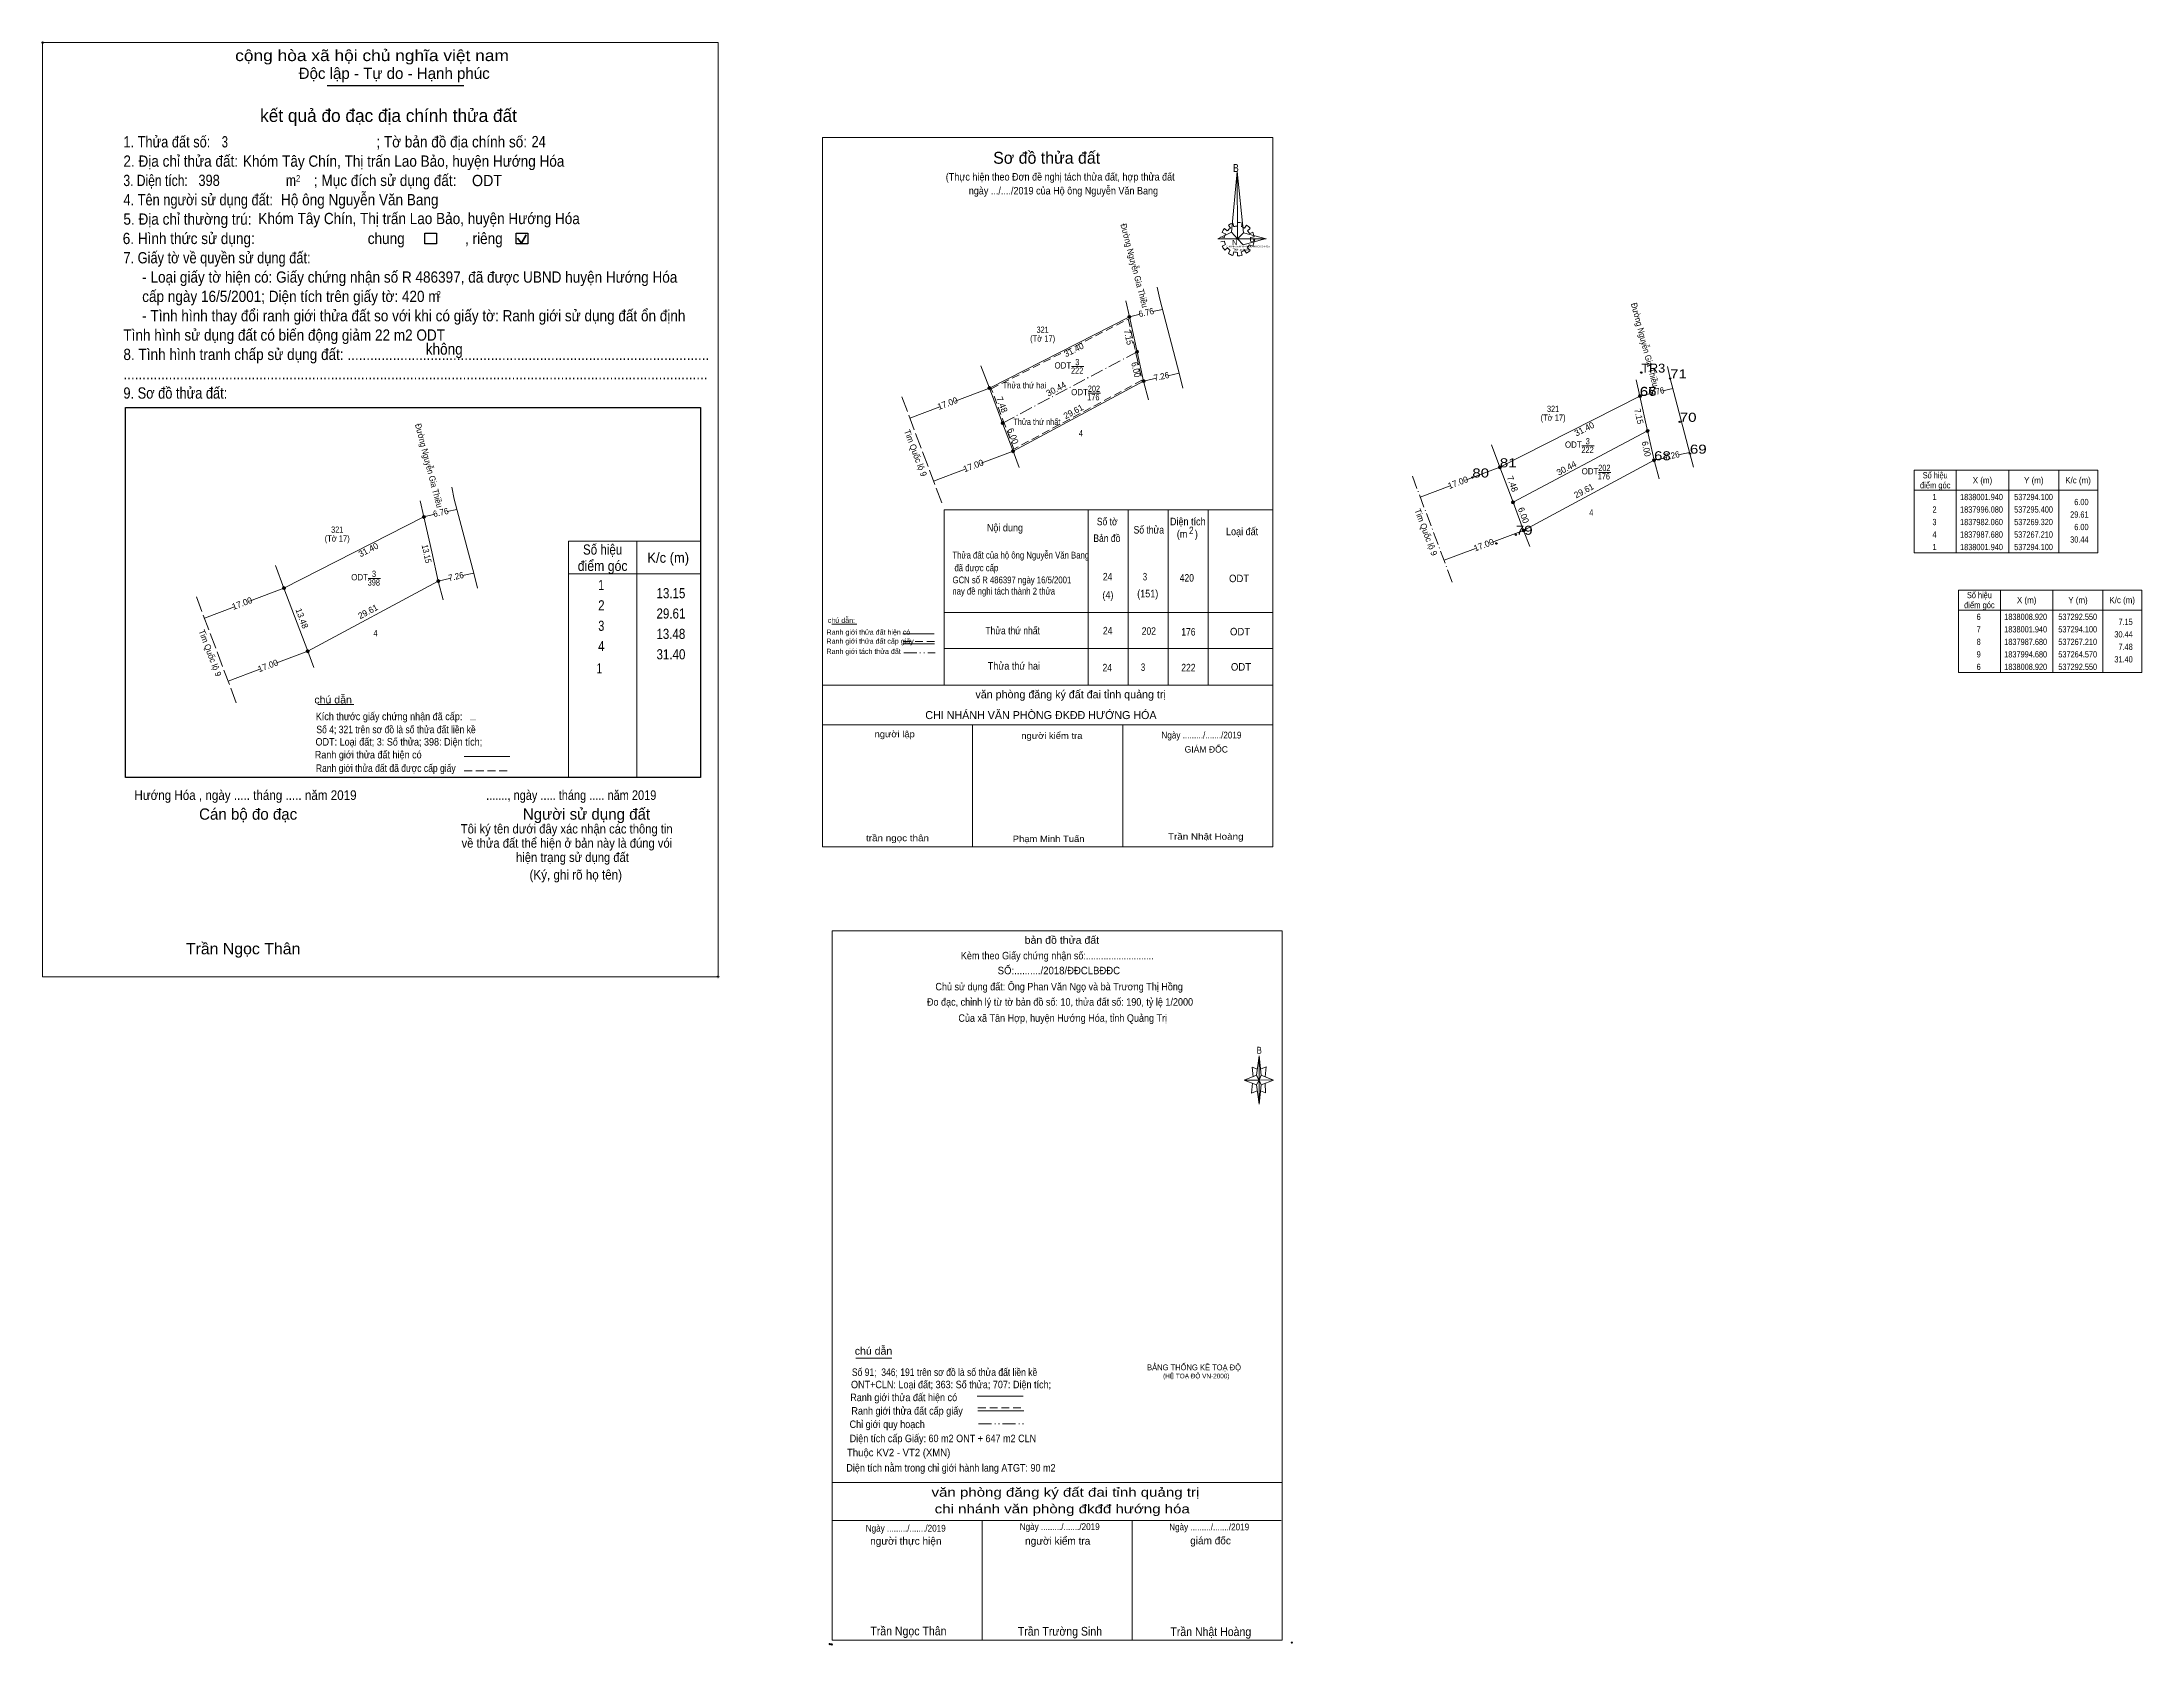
# Model space of a CAD drawing. Header units: metres. Extents: x 536973 to 537393, y 1837759 to 1838080.
import ezdxf
from ezdxf.enums import TextEntityAlignment as Align

# ---------------------------------------------------------------- set-up
doc = ezdxf.new("R2010")
doc.units = ezdxf.units.M
doc.header["$LTSCALE"] = 0.52
doc.header["$PDMODE"] = 32
doc.header["$PDSIZE"] = 0.26
for name, pattern in [('DASH_DOUBLE_DOT', [9.2, 5, -1.2, 0.3, -1.2, 0.3, -1.2]), ('DOT_DASHED', [7.7, 5, -1.2, 0.3, -1.2]), ('LONG_DASHED', [7.5, 6, -1.5]), ('MEDIUM_DASHED', [4.5, 3, -1.5])]:
    doc.linetypes.add(name, pattern=pattern)
for name, color, linetype, lineweight in [('1', 7, 'Continuous', 13), ('17', 7, 'Continuous', 13), ('2', 7, 'Continuous', 25), ('31', 7, 'Continuous', 13), ('36', 7, 'Continuous', 13), ('5', 7, 'Continuous', 13), ('6', 7, 'Continuous', 13), ('63', 7, 'Continuous', 13)]:
    doc.layers.add(name, color=color, linetype=linetype, lineweight=lineweight)
doc.layers.add('32', color=7, linetype='Continuous')
doc.layers.add('7', color=7, linetype='Continuous')

msp = doc.modelspace()

# ---------------------------------------------------------------- hatches: boundary and pattern name
at = {"layer": '63'}
for points in [[(537190.82, 1838024.75, 1), (537190.22, 1838024.75, 1)], [(537192.37, 1838017.77, 1), (537191.77, 1838017.77, 1)], [(537193.67, 1838011.91, 1), (537193.07, 1838011.91, 1)], [(537162.84, 1838010.51, 1), (537162.24, 1838010.51, 1)], [(537292.85, 1838008.92, 1), (537292.25, 1838008.92, 1)], [(537165.48, 1838003.51, 1), (537164.88, 1838003.51, 1)], [(537294.4, 1838001.94, 1), (537293.8, 1838001.94, 1)], [(537167.59, 1837997.89, 1), (537166.99, 1837997.89, 1)], [(537295.7, 1837996.08, 1), (537295.1, 1837996.08, 1)], [(537264.87, 1837994.68, 1), (537264.27, 1837994.68, 1)], [(537267.51, 1837987.68, 1), (537266.91, 1837987.68, 1)], [(537049.82, 1837984.77, 1), (537049.22, 1837984.77, 1)], [(537269.62, 1837982.06, 1), (537269.02, 1837982.06, 1)], [(537021.84, 1837970.53, 1), (537021.24, 1837970.53, 1)], [(537052.67, 1837971.93, 1), (537052.07, 1837971.93, 1)], [(537026.59, 1837957.91, 1), (537025.99, 1837957.91, 1)]]:
    msp.add_hatch(color=256, dxfattribs=at).paths.add_polyline_path(points)

# ---------------------------------------------------------------- linework, layer by layer
at = {"layer": '1'}
for p, q in [((537209.72, 1838041.34), (537209.06, 1838041.62)), ((537209.54, 1838042.44), (537210.09, 1838041.96)), ((537210.7, 1838042.48), (537210.3, 1838043.07)), ((537211.2, 1838043.48), (537211.37, 1838042.78)), ((537212.12, 1838042.89), (537212.14, 1838043.62)), ((537213.08, 1838043.48), (537212.9, 1838042.76)), ((537213.56, 1838042.48), (537213.95, 1838043.07)), ((537214.67, 1838042.44), (537214.12, 1838041.98)), ((537214.51, 1838041.37), (537215.17, 1838041.69)), ((537208.78, 1838040.73), (537209.5, 1838040.62)), ((537209.5, 1838039.89), (537208.78, 1838039.77)), ((537209.06, 1838038.89), (537209.72, 1838039.2)), ((537210.15, 1838038.52), (537209.58, 1838038.07)), ((537210.3, 1838037.45), (537210.68, 1838038.09)), ((537211.42, 1838037.75), (537211.2, 1838037.04)), ((537211.77, 1838040.3), (537212.46, 1838040.3)), ((537212.12, 1838036.93), (537212.12, 1838037.63)), ((537212.84, 1838037.75), (537213.05, 1838037.06)), ((537213.95, 1838037.45), (537213.56, 1838038.07)), ((537214.08, 1838038.52), (537214.67, 1838038.09)), ((537215.19, 1838038.86), (537214.47, 1838039.14)), ((537215.47, 1838040.73), (537214.73, 1838040.62)), ((537214.73, 1838039.89), (537215.47, 1838039.77)), ((537153.53, 1837986.19), (537219.19, 1837986.19)), ((537153.53, 1837986.19), (537153.53, 1837951.14)), ((537182.27, 1837986.19), (537182.27, 1837951.14)), ((537190.27, 1837986.19), (537190.27, 1837951.14)), ((537198.27, 1837986.19), (537198.27, 1837951.14)), ((537206.27, 1837986.19), (537206.27, 1837951.14)), ((537153.53, 1837965.62), (537219.19, 1837965.62)), ((537153.53, 1837958.48), (537219.24, 1837958.48)), ((537129.19, 1837951.14), (537219.19, 1837951.14)), ((537129.19, 1837950.37), (537129.19, 1837918.78)), ((537153.53, 1837951.14), (537219.19, 1837951.14)), ((537129.19, 1837943.2), (537219.19, 1837943.2)), ((537159.19, 1837943.2), (537159.19, 1837918.78)), ((537189.19, 1837943.2), (537189.19, 1837918.78))]:
    msp.add_line(p, q, dxfattribs=at)
for points in [[(537129.19, 1837918.78), (537129.19, 1838060.58), (537219.19, 1838060.58), (537219.19, 1837918.78)], [(537129.19, 1837918.78), (537129.19, 1838060.58), (537219.19, 1838060.58), (537219.19, 1837918.78)], [(537212.07, 1838053.82), (537212.12, 1838040.32), (537210.94, 1838041.66)], [(537212.07, 1838053.82), (537212.12, 1838040.32), (537213.36, 1838041.57)], [(537208.19, 1838040.32), (537210.94, 1838041.66), (537212.12, 1838040.32)], [(537217.87, 1838040.37), (537212.12, 1838040.32), (537213.36, 1838041.57)], [(537217.83, 1838040.39), (537213.25, 1838039.16), (537212.12, 1838040.32)], [(537292.55, 1838008.92), (537294.1, 1838001.94), (537267.21, 1837987.68), (537264.57, 1837994.68)], [(537294.1, 1838001.94), (537295.4, 1837996.08), (537269.32, 1837982.06), (537267.21, 1837987.68)]]:
    msp.add_lwpolyline(points, close=True, dxfattribs=at)
at = {"layer": '1', "linetype": 'MEDIUM_DASHED'}
for points in [[(537165.67, 1838003.05), (537162.92, 1838010.36), (537190.31, 1838024.31), (537192, 1838016.68)], [(537192, 1838016.68), (537193.03, 1838012.07), (537167.45, 1837998.32), (537165.67, 1838003.05)]]:
    msp.add_lwpolyline(points, dxfattribs=at)
at = {"layer": '1'}
for centre, major_axis, start_param, end_param in [((537212.1264, 1838040.2726), (3.3649, 0), 2.43958176, 2.72400246), ((537212.1264, 1838040.2726), (2.6372, 0), 2.13373541, 2.44496261), ((537212.1264, 1838040.2726), (3.3649, 0), 1.84955988, 2.13900916), ((537212.1264, 1838040.2726), (2.6372, 0), 1.56985589, 1.85611068), ((537212.1264, 1838040.2726), (3.3649, 0), 1.27924208, 1.56332225), ((537212.1264, 1838040.2726), (2.6372, 0), 1.00270906, 1.2755622), ((537212.1264, 1838040.2726), (3.3649, 0), 0.71056237, 0.99687234), ((537212.1264, 1838040.2726), (2.6372, 0), 0.42678376, 0.70646463), ((537212.1264, 1838040.2726), (3.3649, 0), 0.1390515, 0.43393316), ((537212.1264, 1838040.2726), (3.3649, 0), 3.56988637, 3.85691866), ((537212.1264, 1838040.2726), (2.6372, 0), 2.72368549, 3.01515824), ((537212.1264, 1838040.2726), (2.6372, 0), 3.28229955, 3.56105054), ((537212.1264, 1838040.2726), (2.6372, 0), 3.86077574, 4.13258255), ((537212.1071, 1838040.2526), (3.3649, 0), 4.1470906, 4.43659307), ((537212.1264, 1838040.2726), (2.6372, 0), 4.43854677, 4.71314001), ((537212.1264, 1838040.2726), (2.6372, 0), 4.99087134, 5.28933161), ((537212.1264, 1838040.2726), (3.3649, 0), 5.28561416, 5.56798705), ((537212.1264, 1838040.2726), (2.6372, 0), 5.56137327, 5.83951437), ((537212.1264, 1838040.2726), (2.6372, 0), 6.13558388, 6.41618463), ((537212.1264, 1838040.2726), (3.3649, 0), 5.85230288, 6.13839648), ((537212.1264, 1838040.2726), (3.3649, 0), 4.71301008, 4.99761054)]:
    msp.add_ellipse(centre, major_axis=major_axis, ratio=0.995001, start_param=start_param, end_param=end_param, dxfattribs=at)
msp.add_point((537215.47, 1838040.05), dxfattribs=at)
at = {"layer": '17'}
for p, q in [((537131.04, 1837963.32), (537136.02, 1837963.32)), ((537028.28, 1837947.24), (537035.52, 1837947.24)), ((537135.83, 1837816.6), (537143.07, 1837816.6))]:
    msp.add_line(p, q, dxfattribs=at)
at = {"layer": '2'}
for p, q in [((537030.17, 1838071.01), (537057.47, 1838071.01)), ((536989.86, 1838006.62), (537104.8, 1838006.62)), ((537104.8, 1838006.62), (537104.8, 1837932.63))]:
    msp.add_line(p, q, dxfattribs=at)
at = {"layer": '2', "lineweight": 35}
for p, q in [((537068.25, 1838040.49), (537069.02, 1838039.49)), ((537069.02, 1838039.49), (537069.95, 1838041.16))]:
    msp.add_line(p, q, dxfattribs=at)
at = {"layer": '2', "lineweight": 13}
msp.add_lwpolyline([(536973.31, 1838079.57), (537108.32, 1838079.57), (537108.32, 1837892.84), (536973.31, 1837892.84)], close=True, dxfattribs=at)
at = {"layer": '2'}
for points in [[(537049.71, 1838041.49), (537052.03, 1838041.49), (537052.03, 1838039.32), (537049.71, 1838039.32)], [(537067.95, 1838041.49), (537070.27, 1838041.49), (537070.27, 1838039.32), (537067.95, 1838039.32)]]:
    msp.add_lwpolyline(points, close=True, dxfattribs=at)
msp.add_lwpolyline([(537104.8, 1837932.63), (536989.86, 1837932.63), (536989.86, 1838006.62)], dxfattribs=at)
for p in [(536973.31, 1838079.57), (537108.31, 1837892.84)]:
    msp.add_point(p, dxfattribs=at)
at = {"layer": '31', "linetype": 'DOT_DASHED'}
msp.add_line((537165.18, 1838003.51), (537192.07, 1838017.77), dxfattribs=at)
at = {"layer": '31'}
msp.add_line((537267.21, 1837987.68), (537294.1, 1838001.94), dxfattribs=at)
at = {"layer": '32'}
for p in [(537292.84, 1838013.6), (537298.61, 1838012.45), (537292.54, 1838008.96), (537292.55, 1838008.92), (537300.53, 1838003.77), (537295.4, 1837996.08), (537302.56, 1837997.4), (537259.07, 1837992.64), (537264.57, 1837994.68), (537263.88, 1837979.47), (537267.77, 1837981.19)]:
    msp.add_point(p, dxfattribs=at)
at = {"layer": '36'}
for p, q in [((537196.07, 1838030.68), (537196.58, 1838028.28)), ((537190.52, 1838024.75), (537162.54, 1838010.51)), ((537189.79, 1838027.96), (537190.52, 1838024.75)), ((537196.58, 1838028.28), (537200.53, 1838013.23)), ((537200.53, 1838013.23), (537201.23, 1838010.51)), ((537291.82, 1838012.13), (537292.55, 1838008.92)), ((537298.1, 1838014.85), (537298.61, 1838012.45)), ((537298.61, 1838012.45), (537302.56, 1837997.4)), ((537167.29, 1837997.89), (537193.37, 1838011.91)), ((537193.37, 1838011.91), (537194.35, 1838008.19)), ((537292.55, 1838008.92), (537264.57, 1837994.68)), ((537165.18, 1838003.51), (537167.29, 1837997.89)), ((537167.29, 1837997.89), (537168.51, 1837994.64)), ((537269.32, 1837982.06), (537295.4, 1837996.08)), ((537295.4, 1837996.08), (537296.38, 1837992.36)), ((537302.56, 1837997.4), (537303.26, 1837994.68)), ((537048.79, 1837987.98), (537049.52, 1837984.77)), ((537055.07, 1837990.7), (537055.58, 1837988.3)), ((537055.58, 1837988.3), (537059.53, 1837973.25)), ((537267.21, 1837987.68), (537269.32, 1837982.06)), ((537049.52, 1837984.77), (537021.54, 1837970.53)), ((537269.32, 1837982.06), (537270.54, 1837978.81)), ((537026.29, 1837957.91), (537052.37, 1837971.93)), ((537052.37, 1837971.93), (537053.35, 1837968.21)), ((537059.53, 1837973.25), (537060.23, 1837970.53)), ((537024.18, 1837963.53), (537026.29, 1837957.91)), ((537026.29, 1837957.91), (537027.51, 1837954.66))]:
    msp.add_line(p, q, dxfattribs=at)
at = {"layer": '36', "linetype": 'LONG_DASHED'}
for p, q in [((537145.05, 1838008.73), (537153.05, 1837987.48)), ((537004.05, 1837968.75), (537012.05, 1837947.5))]:
    msp.add_line(p, q, dxfattribs=at)
at = {"layer": '36', "linetype": 'DOT_DASHED'}
msp.add_line((537247.08, 1837992.9), (537255.08, 1837971.65), dxfattribs=at)
at = {"layer": '36'}
for points in [[(537190.52, 1838024.75), (537192.07, 1838017.77), (537193.37, 1838011.91)], [(537160.85, 1838014.99), (537162.54, 1838010.51), (537165.18, 1838003.51)], [(537292.55, 1838008.92), (537294.1, 1838001.94), (537295.4, 1837996.08)], [(537262.88, 1837999.16), (537264.57, 1837994.68), (537267.21, 1837987.68)], [(537049.52, 1837984.77), (537051.07, 1837977.79), (537052.37, 1837971.93)], [(537019.85, 1837975.01), (537021.54, 1837970.53), (537024.18, 1837963.53)]]:
    msp.add_lwpolyline(points, dxfattribs=at)
at = {"layer": '5'}
for p, q in [((537215.96, 1837873.14), (537216.46, 1837877.04)), ((537215.96, 1837871.24), (537213.46, 1837872.14)), ((537216.86, 1837871.24), (537216.46, 1837867.34)), ((537217.76, 1837869.64), (537216.76, 1837870.04)), ((537216.86, 1837873.14), (537219.36, 1837872.14)), ((537217.66, 1837871.54), (537217.76, 1837869.64)), ((537131.09, 1837791.7), (537221.09, 1837791.7)), ((537131.09, 1837784.1), (537220.89, 1837784.1)), ((537131.09, 1837784.1), (537220.89, 1837784.1)), ((537131.09, 1837784.1), (537220.89, 1837784.1)), ((537161.09, 1837760.2), (537161.09, 1837784.1)), ((537191.09, 1837760.2), (537191.09, 1837784.1))]:
    msp.add_line(p, q, dxfattribs=at)
for points in [[(537129.2, 1838060.58), (537219.2, 1838060.58), (537219.2, 1837918.78), (537129.2, 1837918.78)], [(537131.09, 1837902), (537221.09, 1837902), (537221.09, 1837760.2), (537131.09, 1837760.2)], [(537216.46, 1837877.04), (537216.86, 1837873.14), (537216.46, 1837872.14)], [(537216.46, 1837872.14), (537213.46, 1837872.14), (537215.96, 1837873.14), (537216.86, 1837871.24), (537219.36, 1837872.14), (537216.46, 1837872.24)], [(537216.46, 1837872.14), (537216.46, 1837867.34), (537215.96, 1837871.24)]]:
    msp.add_lwpolyline(points, close=True, dxfattribs=at)
for points in [[(537216.16, 1837874.34), (537215.06, 1837874.74), (537215.26, 1837872.84)], [(537216.76, 1837874.34), (537217.86, 1837874.84), (537217.66, 1837872.84)], [(537216.46, 1837872.14), (537215.96, 1837873.14), (537213.46, 1837872.14)], [(537215.16, 1837871.54), (537214.96, 1837869.54), (537216.06, 1837870.04)], [(537216.46, 1837872.14), (537216.86, 1837871.24), (537219.36, 1837872.14)], [(537221.09, 1837760.2), (537131.09, 1837760.2), (537131.09, 1837784.1)]]:
    msp.add_lwpolyline(points, dxfattribs=at)
for p in [(537130.62, 1837759.42), (537131.02, 1837759.36)]:
    msp.add_point(p, dxfattribs=at)
at = {"layer": '6'}
for p, q in [((537145.24, 1837961.4), (537151.5, 1837961.4)), ((537145.34, 1837959.4), (537151.6, 1837959.4)), ((537057.58, 1837936.84), (537066.72, 1837936.84)), ((537160.12, 1837808.98), (537169.26, 1837808.98)), ((537160.26, 1837806.04), (537169.4, 1837806.04))]:
    msp.add_line(p, q, dxfattribs=at)
at = {"layer": '6', "linetype": 'MEDIUM_DASHED'}
for p, q in [((537145.34, 1837959.82), (537151.64, 1837959.82)), ((537057.57, 1837934.02), (537066.77, 1837934.02)), ((537160.26, 1837806.66), (537169.46, 1837806.66))]:
    msp.add_line(p, q, dxfattribs=at)
at = {"layer": '6'}
msp.add_point((537222.99, 1837759.7), dxfattribs=at)
at = {"layer": '63'}
for p, q in [((537192.44, 1838025.19), (537190.52, 1838024.75)), ((537197.11, 1838026.25), (537195.13, 1838025.8)), ((537178.95, 1838014.81), (537181.4, 1838014.81)), ((537195.92, 1838012.47), (537193.37, 1838011.91)), ((537200.46, 1838013.48), (537198.23, 1838012.99)), ((537155.67, 1838007.92), (537162.54, 1838010.51)), ((537182.28, 1838009.48), (537184.73, 1838009.48)), ((537294.47, 1838009.36), (537292.55, 1838008.92)), ((537299.14, 1838010.42), (537297.16, 1838009.97)), ((537146.64, 1838004.51), (537152.64, 1838006.78)), ((537160.9, 1837995.49), (537167.29, 1837997.89)), ((537280.98, 1837998.98), (537283.43, 1837998.98)), ((537297.95, 1837996.64), (537295.4, 1837996.08)), ((537302.49, 1837997.65), (537300.26, 1837997.16)), ((537151.38, 1837991.92), (537157.69, 1837994.29)), ((537257.7, 1837992.09), (537264.57, 1837994.68)), ((537284.31, 1837993.65), (537286.76, 1837993.65)), ((537355.79, 1837994.08), (537355.79, 1837977.58)), ((537366.29, 1837994.08), (537366.29, 1837977.58)), ((537376.29, 1837994.08), (537376.29, 1837977.58)), ((537248.67, 1837988.68), (537254.67, 1837990.95)), ((537347.39, 1837990.08), (537384.09, 1837990.08)), ((537051.44, 1837985.21), (537049.52, 1837984.77)), ((537056.11, 1837986.27), (537054.13, 1837985.82)), ((537092.1, 1837979.88), (537092.1, 1837932.63)), ((537092.1, 1837979.88), (537092.1, 1837932.63)), ((537262.93, 1837979.66), (537269.32, 1837982.06)), ((537253.41, 1837976.09), (537259.72, 1837978.46)), ((537014.67, 1837967.94), (537021.54, 1837970.53)), ((537038.38, 1837972.47), (537040.83, 1837972.47)), ((537054.92, 1837972.49), (537052.37, 1837971.93)), ((537059.46, 1837973.5), (537057.23, 1837973.01)), ((537364.62, 1837970.13), (537364.62, 1837953.63)), ((537375.12, 1837970.13), (537375.12, 1837953.63)), ((537385.12, 1837970.13), (537385.12, 1837953.63)), ((537005.64, 1837964.53), (537011.64, 1837966.8)), ((537356.22, 1837966.13), (537392.92, 1837966.13)), ((537019.9, 1837955.51), (537026.29, 1837957.91)), ((537010.38, 1837951.94), (537016.69, 1837954.31))]:
    msp.add_line(p, q, dxfattribs=at)
at = {"layer": '63', "linetype": 'DASH_DOUBLE_DOT'}
for p, q in [((537145.42, 1837957.58), (537151.72, 1837957.58)), ((537160.39, 1837803.42), (537169.59, 1837803.42))]:
    msp.add_line(p, q, dxfattribs=at)
at = {"layer": '63'}
for points in [[(537347.39, 1837994.08), (537384.09, 1837994.08), (537384.09, 1837977.58), (537347.39, 1837977.58)], [(537356.22, 1837970.13), (537392.92, 1837970.13), (537392.92, 1837953.63), (537356.22, 1837953.63)]]:
    msp.add_lwpolyline(points, close=True, dxfattribs=at)
for points in [[(537092.94, 1837932.63), (537078.41, 1837932.63), (537078.41, 1837979.88), (537092.94, 1837979.88)], [(537090.93, 1837979.88), (537104.8, 1837979.88), (537104.8, 1837932.63), (537090.93, 1837932.63)], [(537078.41, 1837973.36), (537092.1, 1837973.36), (537104.8, 1837973.36)]]:
    msp.add_lwpolyline(points, dxfattribs=at)
for centre in [(537190.52, 1838024.75), (537192.07, 1838017.77), (537193.37, 1838011.91), (537162.54, 1838010.51), (537292.55, 1838008.92), (537165.18, 1838003.51), (537294.1, 1838001.94), (537167.29, 1837997.89), (537295.4, 1837996.08), (537264.57, 1837994.68), (537267.21, 1837987.68), (537049.52, 1837984.77), (537269.32, 1837982.06), (537021.54, 1837970.53), (537052.37, 1837971.93), (537026.29, 1837957.91)]:
    msp.add_circle(centre, 0.3, dxfattribs=at)

# ---------------------------------------------------------------- texts
at = {"layer": '1'}
msp.add_text('Sơ đồ thửa đất', height=2.38, dxfattribs=at).set_placement((537173.99, 1838055.36), align=Align.CENTER)
for s, height, width, p in [('B', 1.585, 0.8, (537211.24, 1838053.72)), ('CHI NHÁNH VPĐKĐĐ-HƯỚNG HÓA', 0.3749, 0.95, (537209.92, 1838038.64)), ('TỈNH quảng trị', 0.375, 1.05, (537211.14, 1838038)), ('N', 0.9904, 0.9, (537211.08, 1838039.14)), ('BẢNG THỐNG KÊ TOẠ ĐỘ ', 1.15, 0.95, (537194.06, 1837814.16)), ('(HỆ TOẠ ĐỘ VN-2000)', 0.93, 0.9, (537197.26, 1837812.54))]:
    msp.add_text(s, height=height, dxfattribs=dict(at, width=width)).set_placement(p)
for s, width, p in [('3', 0.75, (537180.11, 1838015.09)), ('ODT', 0.95, (537177.23, 1838014.42)), ('222', 0.85, (537180.075, 1838013.37)), ('ODT', 0.95, (537180.56, 1838009.09)), ('176', 0.85, (537183.325, 1838008.07)), ('202', 0.85, (537183.435, 1838009.76)), ('ODT', 0.95, (537279.26, 1837998.59)), ('3', 0.75, (537282.14, 1837999.26)), ('222', 0.85, (537282.105, 1837997.54)), ('ODT', 0.95, (537282.59, 1837993.26)), ('176', 0.85, (537285.355, 1837992.24)), ('202', 0.85, (537285.465, 1837993.93)), ('ODT', 0.95, (537036.66, 1837972.08)), ('398', 0.85, (537039.505, 1837971.03)), ('3', 0.75, (537039.54, 1837972.75))]:
    msp.add_text(s, height=1.25, dxfattribs=dict(at, width=width)).set_placement(p, align=Align.CENTER)
for s, height, p in [('văn phòng đăng ký đất đai tỉnh quảng trị', 1.6, (537197.81, 1837948.48)), ('CHI NHÁNH VĂN PHÒNG ĐKĐĐ HƯỚNG HÓA', 1.6, (537195.95, 1837944.34)), ('GIÁM ĐỐC', 1.28, (537210.22, 1837937.64))]:
    msp.add_text(s, height=height, dxfattribs=at).set_placement(p, align=Align.RIGHT)
for s, width, p in [('người lập', 1.1, (537147.63, 1837940.7)), ('người kiểm tra', 1.1, (537181.14, 1837940.38)), ('trần ngọc thân', 1.15, (537150.47, 1837919.92)), ('Phạm Minh Tuấn', 1.1, (537181.55, 1837919.76)), ('Trần Nhật Hoàng', 1.15, (537213.34, 1837920.22))]:
    msp.add_text(s, height=1.28, dxfattribs=dict(at, width=width)).set_placement(p, align=Align.RIGHT)
at = {"layer": '2'}
for s, height, width, p in [('cộng hòa xã hội chủ nghĩa việt nam', 2.253, 1.15, (537011.8, 1838075.88)), ('1. Thửa đất số:', 2.253, 0.85, (536989.45, 1838058.62)), ('3', 2.25, 0.75, (537009.1, 1838058.62)), ('; Tờ bản đồ địa chính số:', 2.253, 0.9, (537040.01, 1838058.62)), ('24', 2.25, 0.85, (537071.03, 1838058.66)), ('2. Địa chỉ thửa đất:', 2.253, 0.9, (536989.45, 1838054.76)), ('Khóm Tây Chín, Thị trấn Lao Bảo, huyện Hướng Hóa', 2.25, 0.9, (537013.34, 1838054.76)), ('3. Diện tích:', 2.253, 0.8, (536989.45, 1838050.9)), ('398', 2.25, 0.85, (537004.45, 1838050.92)), ('Hộ ông Nguyễn Văn Bang', 2.25, 0.9, (537020.96, 1838047.05)), ('m', 2.253, 0.8, (537021.94, 1838050.9)), ('2', 1.288, 0.8, (537023.96, 1838051.8)), ('; Mục đích sử dụng đất:', 2.253, 0.9, (537027.52, 1838050.9)), ('ODT', 2.25, 0.95, (537059.12, 1838050.88)), ('4. Tên người sử dụng đất:', 2.253, 0.85, (536989.45, 1838047.04)), ('Khóm Tây Chín, Thị trấn Lao Bảo, huyện Hướng Hóa', 2.25, 0.9, (537016.43, 1838043.29)), ('6. Hình thức sử dụng:', 2.253, 0.9, (536989.32, 1838039.3)), ('5. Địa chỉ thường trú:', 2.253, 0.9, (536989.45, 1838043.17)), ('chung                , riêng', 2.253, 0.9, (537038.29, 1838039.3)), ('7. Giấy tờ về quyền sử dụng đất:', 2.253, 0.85, (536989.45, 1838035.44)), ('     - Loại giấy tờ hiện có: Giấy chứng nhận số R 486397, đã được UBND huyện Hướng Hóa', 2.25, 0.9, (536989.45, 1838031.58)), ('     cấp ngày 16/5/2001; Diện tích trên giấy tờ: 420 m', 2.25, 0.9, (536989.45, 1838027.72)), ('2', 1.288, 0.8, (537052.07, 1838028.62)), ('     - Tình hình thay đổi ranh giới thửa đất so với khi có giấy tờ: Ranh giới sử dụng đất ổn định', 2.25, 0.9, (536989.45, 1838023.86)), ('Tình hình sử dụng đất có biến động giảm 22 m2 ODT', 2.25, 0.9, (536989.45, 1838019.99)), ('8. Tình hình tranh chấp sử dụng đất: ................................................................................................', 2.253, 0.9, (536989.45, 1838016.12)), ('không', 2.254, 0.9, (537049.88, 1838017.19)), ('...........................................................................................................................................................', 2.253, 0.9, (536989.45, 1838012.26)), ('9. Sơ đồ thửa đất:', 2.253, 0.85, (536989.45, 1838008.4)), ('Hướng Hóa , ngày ..... tháng ..... năm 2019', 1.93, 0.9, (536991.66, 1837928.17)), ('......., ngày ..... tháng ..... năm 2019', 1.93, 0.85, (537061.95, 1837928.17)), ('(Ký, ghi rõ họ tên)', 1.932, 0.9, (537070.63, 1837912.26)), ('Trần Ngọc Thân', 2.255, 1.05, (537001.94, 1837897.32))]:
    msp.add_text(s, height=height, dxfattribs=dict(at, width=width)).set_placement(p)
for s, height, p in [('Độc lập - Tự do - Hạnh phúc', 2.253, (537024.48, 1838072.32)), ('Cán bộ đo đạc', 2.254, (537004.58, 1837924.22)), ('Người sử dụng đất', 2.253, (537069.29, 1837924.22))]:
    msp.add_text(s, height=height, dxfattribs=at).set_placement(p)
for s, height, p in [('kết quả đo đạc địa chính thửa đất', 2.576, (537042.445, 1838063.71)), ('.', 0.644, (537108.2986, 1837892.5))]:
    msp.add_text(s, height=height, dxfattribs=at).set_placement(p, align=Align.CENTER)
at = {"layer": '2', "width": 0.9}
for s, height, p in [('...', 1.25, (537059.325, 1837944.08)), ('Tôi ký tên dưới đây xác nhận các thông tin', 1.862, (537078.06, 1837921.47)), ('về thửa đất thể hiện ở bản này là đúng vói', 1.862, (537078.09, 1837918.62)), ('hiện trạng sử dụng đất', 1.862, (537079.21, 1837915.78))]:
    msp.add_text(s, height=height, dxfattribs=at).set_placement(p, align=Align.CENTER)
at = {"layer": '32'}
for s, width, p in [('TR3', 1.05, (537292.84, 1838013.6)), ('71', 1.25, (537298.61, 1838012.45)), ('66', 1.25, (537292.54, 1838008.96)), ('67', 1.25, (537292.55, 1838008.92)), ('70', 1.25, (537300.53, 1838003.77)), ('81', 1.25, (537264.57, 1837994.68)), ('68', 1.25, (537295.4, 1837996.08)), ('69', 1.25, (537302.56, 1837997.4)), ('80', 1.25, (537259.07, 1837992.64)), ('79', 1.25, (537267.77, 1837981.19))]:
    msp.add_text(s, height=1.8, dxfattribs=dict(at, width=width)).set_placement(p)
at = {"layer": '5'}
for s, height, width, p in [('bản đồ thửa đất', 1.5, 1.05, (537177.03, 1837899.42)), ('Kèm theo Giấy chứng nhận số:...........................', 1.5, 0.9, (537176.11, 1837896.3)), ('SỐ:........../2018/ĐĐCLBĐĐC', 1.5, 0.95, (537176.43, 1837893.32)), ('Chủ sử dụng đất: Ông Phan Văn Ngọ và bà Trương Thị Hồng', 1.5, 0.9, (537176.485, 1837890.1)), ('Đo đạc, chỉnh lý từ tờ bản đồ số: 10, thửa đất số: 190, tỷ lệ 1/2000 ', 1.5, 0.9, (537176.91, 1837887.04)), ('Của xã Tân Hợp, huyện Hướng Hóa, tỉnh Quảng Trị', 1.5, 0.9, (537177.2, 1837883.82)), ('B', 1.378, 0.75, (537216.495, 1837877.44)), ('văn phòng đăng ký đất đai tỉnh quảng trị', 1.8, 1.25, (537177.74, 1837788.87)), ('chi nhánh văn phòng đkđđ hướng hóa', 1.8, 1.25, (537177.105, 1837785.55)), ('Ngày ........./......./2019', 1.35, 0.9, (537145.815, 1837781.9)), ('Ngày ........./......./2019', 1.35, 0.9, (537176.595, 1837782.22)), ('Ngày ........./......./2019', 1.35, 0.9, (537206.475, 1837782.16)), ('Trần Ngọc Thân', 1.75, 0.9, (537146.355, 1837761.16)), ('Trần Trường Sinh', 1.75, 0.9, (537176.64, 1837761.1)), ('Trần Nhật Hoàng', 1.75, 0.9, (537206.795, 1837761.02))]:
    msp.add_text(s, height=height, dxfattribs=dict(at, width=width)).set_placement(p, align=Align.CENTER)
for s, p in [('người thực hiện', (537145.84, 1837779.28)), ('người kiểm tra', (537176.195, 1837779.3)), ('giám đốc', (537206.745, 1837779.36))]:
    msp.add_text(s, height=1.5, dxfattribs=at).set_placement(p, align=Align.CENTER)
at = {"layer": '6'}
for s, height, width, p in [('Nội dung', 1.5, 0.9, (537162.03, 1837981.86)), ('Số tờ', 1.5, 0.85, (537184.02, 1837983.08)), ('Số thửa', 1.5, 0.85, (537191.37, 1837981.43)), ('Diện tích', 1.5, 0.9, (537198.63, 1837983.09)), ('2', 1.5, 0.8, (537202.44, 1837981.31)), ('Loại đất', 1.5, 0.9, (537209.84, 1837981.1)), ('Bản đồ', 1.5, 0.85, (537183.32, 1837979.75)), ('(m   )', 1.5, 0.9, (537200, 1837980.6)), ('Thửa đất của hộ ông Nguyễn Văn Bang', 1.36, 0.85, (537155.14, 1837976.44)), (' đã được cấp ', 1.36, 0.85, (537155.13, 1837973.9)), ('nay đề nghi tách thành 2 thửa', 1.36, 0.85, (537155.13, 1837969.24)), ('GCN số R 486397 ngày 16/5/2001', 1.36, 0.85, (537155.18, 1837971.48)), ('24', 1.5, 0.85, (537185.22, 1837972.06)), ('(151)', 1.5, 0.9, (537192.08, 1837968.68)), ('3', 1.5, 0.75, (537193.22, 1837972.06)), ('420', 1.5, 0.85, (537200.58, 1837971.82)), ('ODT', 1.5, 0.95, (537210.44, 1837971.71)), ('(4)', 1.5, 0.9, (537185.13, 1837968.39)), ('Ranh giới thửa đất hiện có ', 1.029, 0.9, (537130, 1837961.2)), ('Thửa thứ nhất', 1.5, 0.85, (537161.73, 1837961.28)), ('24', 1.5, 0.85, (537185.24, 1837961.27)), ('202', 1.5, 0.85, (537192.99, 1837961.19)), ('176', 1.5, 0.85, (537200.9, 1837961.03)), ('ODT', 1.5, 0.95, (537210.63, 1837961.08)), ('Ranh giới thửa đất cấp giấy', 1.029, 0.9, (537129.98, 1837959.4)), ('Ranh giới tách thửa đất', 1.029, 0.9, (537129.98, 1837957.36)), ('Thửa thứ hai', 1.5, 0.9, (537162.21, 1837954.23)), ('24', 1.5, 0.85, (537185.16, 1837953.88)), ('3', 1.5, 0.75, (537192.83, 1837953.96)), ('222', 1.5, 0.85, (537200.9, 1837953.88)), ('ODT', 1.5, 0.95, (537210.82, 1837954.03)), ('chú dẫn', 1.5, 1.05, (537027.62, 1837947.46)), ('Kích thước giấy chứng nhận đã cấp:', 1.5, 0.9, (537027.9, 1837944.12)), ('Số 4; 321 trên sơ đồ là số thửa đất liền kề', 1.5, 0.85, (537028.03, 1837941.51)), ('Ranh giới thửa đất hiện có ', 1.5, 0.9, (537027.7, 1837936.47)), ('ODT: Loại đất; 3: Số thửa; 398: Diện tích;', 1.5, 0.9, (537027.85, 1837939.04)), ('Ranh giới thửa đất đã được cấp giấy', 1.5, 0.85, (537027.93, 1837933.78)), ('chú dẫn', 1.5, 1.05, (537135.63, 1837817.28)), ('ONT+CLN: Loại đất; 363: Số thửa; 707: Diện tích;', 1.5, 0.9, (537134.88, 1837810.56)), ('Số 91;  346; 191 trên sơ đồ là số thửa đất liền kề', 1.5, 0.85, (537135.06, 1837813.02)), ('Ranh giới thửa đất hiện có ', 1.5, 0.9, (537134.73, 1837807.98)), ('Ranh giới thửa đất cấp giấy', 1.5, 0.9, (537134.96, 1837805.3)), ('Chỉ giới quy hoạch', 1.5, 0.9, (537134.6, 1837802.62)), ('Thuộc KV2 - VT2 (XMN)', 1.5, 0.95, (537134.08, 1837796.96)), ('Diện tích cấp Giấy: 60 m2 ONT + 647 m2 CLN', 1.5, 0.9, (537134.62, 1837799.78)), ('Diện tích nằm trong chỉ giới hành lang ATGT: 90 m2', 1.5, 0.9, (537133.95, 1837793.9))]:
    msp.add_text(s, height=height, dxfattribs=dict(at, width=width)).set_placement(p)
msp.add_text('chú dẫn:', height=1.029, dxfattribs=at).set_placement((537130.24, 1837963.56))
at = {"layer": '6', "width": 0.9}
msp.add_text('Ngày ........./......./2019', height=1.35, dxfattribs=at).set_placement((537204.925, 1837940.46), align=Align.CENTER)
at = {"layer": '63'}
for s, rotation, width, p in [('Đường Nguyễn Gia Thiều', 284.706, 0.9, (537190.9093, 1838034.8487)), ('6.76', 12.823, 0.95, (537194.0213, 1838025.0217)), ('Đường Nguyễn Gia Thiều', 284.706, 0.9, (537292.9393, 1838019.0187)), ('7.15', 282.52, 0.95, (537189.7285, 1838020.5605)), ('6.00', 282.508, 0.95, (537191.2138, 1838014.0553)), ('7.26', 12.486, 0.95, (537197.0699, 1838012.2321)), ('6.76', 12.823, 0.95, (537296.0513, 1838009.1917)), ('7.15', 282.52, 0.95, (537291.7585, 1838004.7305)), ('Đường Nguyễn Gia Thiều', 284.706, 0.9, (537049.9093, 1837994.8687)), ('Tim Quốc lộ 9', 290.63, 0.95, (537147.1943, 1837997.3102)), ('6.00', 282.508, 0.95, (537293.2438, 1837998.2254)), ('7.26', 12.486, 0.95, (537299.0999, 1837996.4021)), ('6.76', 12.823, 0.95, (537053.0213, 1837985.0417)), ('Tim Quốc lộ 9', 290.63, 0.95, (537249.2243, 1837981.4802)), ('13.15', 282.52, 0.9, (537049.4585, 1837977.2455)), ('7.26', 12.486, 0.95, (537056.0699, 1837972.2521)), ('Tim Quốc lộ 9', 290.63, 0.95, (537006.1943, 1837957.3302))]:
    msp.add_text(s, height=1.25, rotation=rotation, dxfattribs=dict(at, width=width)).set_placement(p, align=Align.CENTER)
for s, height, width, p in [('(Tờ 17)', 1.25, 0.9, (537173.185, 1838019.81)), ('321', 1.25, 0.8, (537173.18, 1838021.56)), ('Thửa thứ hai', 1.25, 0.9, (537169.555, 1838010.44)), ('Thửa thứ nhất', 1.25, 0.85, (537172.025, 1838003.15)), ('(Tờ 17)', 1.25, 0.9, (537275.215, 1838003.98)), ('321', 1.25, 0.8, (537275.21, 1838005.73)), ('4', 1.25, 0.8, (537180.825, 1838000.85)), ('điểm góc', 1.25, 0.9, (537351.59, 1837990.46)), ('Số hiệu', 1.25, 0.85, (537351.59, 1837992.46)), ('X (m)', 1.25, 0.95, (537361.04, 1837991.46)), ('Y (m)', 1.25, 0.95, (537371.295, 1837991.46)), ('K/c (m)', 1.25, 0.95, (537380.135, 1837991.46)), (' 1', 1.25, 0.75, (537351.24, 1837988.11)), ('1838001.940', 1.25, 0.85, (537360.84, 1837988.11)), ('537294.100', 1.25, 0.85, (537371.24, 1837988.11)), ('321', 1.25, 0.8, (537032.18, 1837981.58)), ('4', 1.25, 0.8, (537282.855, 1837985.02)), (' 3', 1.25, 0.8, (537351.235, 1837983.11)), (' 2', 1.25, 0.85, (537351.245, 1837985.61)), ('1837996.080', 1.25, 0.85, (537360.84, 1837985.61)), ('1837982.060', 1.25, 0.85, (537360.84, 1837983.11)), ('537295.400', 1.25, 0.85, (537371.24, 1837985.61)), ('537269.320', 1.25, 0.85, (537371.24, 1837983.11)), ('(Tờ 17)', 1.25, 0.9, (537032.185, 1837979.83)), ('Số hiệu', 2.036, 0.85, (537085.235, 1837977.22)), (' 4', 1.25, 0.85, (537351.24, 1837980.61)), (' 1', 1.25, 0.75, (537351.24, 1837978.11)), ('1837987.680', 1.25, 0.85, (537360.84, 1837980.61)), ('1838001.940', 1.25, 0.85, (537360.84, 1837978.11)), ('537267.210', 1.25, 0.85, (537371.24, 1837980.61)), ('537294.100', 1.25, 0.85, (537371.24, 1837978.11)), ('điểm góc', 2.036, 0.9, (537085.24, 1837973.96)), ('K/c (m)', 2.036, 0.95, (537098.35, 1837975.59)), (' 1', 2.036, 0.75, (537084.665, 1837970.13)), (' 2', 2.036, 0.85, (537084.665, 1837966.06)), ('điểm góc', 1.25, 0.9, (537360.42, 1837966.51)), ('Số hiệu', 1.25, 0.85, (537360.42, 1837968.51)), ('X (m)', 1.25, 0.95, (537369.87, 1837967.51)), ('Y (m)', 1.25, 0.95, (537380.125, 1837967.51)), ('K/c (m)', 1.25, 0.95, (537388.965, 1837967.51)), ('4', 1.25, 0.8, (537039.825, 1837960.87)), (' 3', 2.036, 0.8, (537084.665, 1837961.98)), (' 6', 1.25, 0.85, (537360.075, 1837964.16)), (' 7', 1.25, 0.8, (537360.075, 1837961.66)), ('1838008.920', 1.25, 0.85, (537369.67, 1837964.16)), ('1838001.940', 1.25, 0.85, (537369.67, 1837961.66)), ('537292.550', 1.25, 0.85, (537380.07, 1837964.16)), ('537294.100', 1.25, 0.85, (537380.07, 1837961.66)), (' 4', 2.036, 0.85, (537084.66, 1837957.92)), (' 9', 1.25, 0.85, (537360.07, 1837956.66)), (' 8', 1.25, 0.8, (537360.075, 1837959.16)), ('1837987.680', 1.25, 0.85, (537369.67, 1837959.16)), ('1837994.680', 1.25, 0.85, (537369.67, 1837956.66)), ('537267.210', 1.25, 0.85, (537380.07, 1837959.16)), ('537264.570', 1.25, 0.85, (537380.07, 1837956.66)), (' 1', 2.036, 0.75, (537084.305, 1837953.46)), (' 6', 1.25, 0.85, (537360.075, 1837954.16)), ('1838008.920', 1.25, 0.85, (537369.67, 1837954.16)), ('537292.550', 1.25, 0.85, (537380.07, 1837954.16))]:
    msp.add_text(s, height=height, dxfattribs=dict(at, width=width)).set_placement(p, align=Align.CENTER)
for s, rotation, p in [('31.40', 26.973, (537179.7016, 1838017.5978)), ('17.00', 20.674, (537154.3893, 1838006.8743)), ('7.48', 290.664, (537164.4812, 1838006.9855)), ('30.44', 27.937, (537176.1522, 1838009.7835)), ('29.61', 28.261, (537179.6291, 1838005.2633)), ('31.40', 26.973, (537281.7316, 1838001.7678)), ('6.00', 290.578, (537166.6864, 1838000.7047)), ('17.00', 20.568, (537159.5554, 1837994.3987)), ('30.44', 27.937, (537278.1822, 1837993.9535)), ('17.00', 20.674, (537256.4193, 1837991.0443)), ('7.48', 290.664, (537266.5112, 1837991.1555)), ('29.61', 28.261, (537281.6591, 1837989.4333)), ('6.00', 290.578, (537268.7164, 1837984.8747)), ('31.40', 26.973, (537038.7016, 1837977.6178)), ('17.00', 20.568, (537261.5854, 1837978.5687)), ('17.00', 20.674, (537013.3893, 1837966.8943)), ('13.48', 290.664, (537024.5564, 1837964.2505)), ('29.61', 28.261, (537038.6291, 1837965.2833)), ('17.00', 20.568, (537018.5554, 1837954.4187))]:
    msp.add_text(s, height=1.25, rotation=rotation, dxfattribs=at).set_placement(p, align=Align.CENTER)
at = {"layer": '63', "width": 0.85}
for s, height, p in [('6.00', 1.25, (537382.24, 1837987.11)), ('29.61', 1.25, (537382.24, 1837984.61)), ('6.00', 1.25, (537382.24, 1837982.11)), ('30.44', 1.25, (537382.24, 1837979.61)), ('13.15', 2.03, (537101.78, 1837968.5)), ('29.61', 2.03, (537101.78, 1837964.43)), ('13.48', 2.03, (537101.76, 1837960.36)), ('30.44', 1.25, (537391.07, 1837960.66)), ('7.15', 1.25, (537391.07, 1837963.16)), ('31.40', 2.03, (537101.78, 1837956.28)), ('7.48', 1.25, (537391.07, 1837958.16)), ('31.40', 1.25, (537391.07, 1837955.66))]:
    msp.add_text(s, height=height, dxfattribs=at).set_placement(p, align=Align.RIGHT)
at = {"layer": '7', "width": 0.9}
for s, p in [('(Thực hiện theo Đơn đề nghị tách thửa đất, hợp thửa đất ', (537176.945, 1838052)), ('ngày .../..../2019 của Hộ ông Nguyễn Văn Bang', (537177.34, 1838049.22))]:
    msp.add_text(s, height=1.5, dxfattribs=at).set_placement(p, align=Align.CENTER)

doc.saveas('drawing.dxf')
